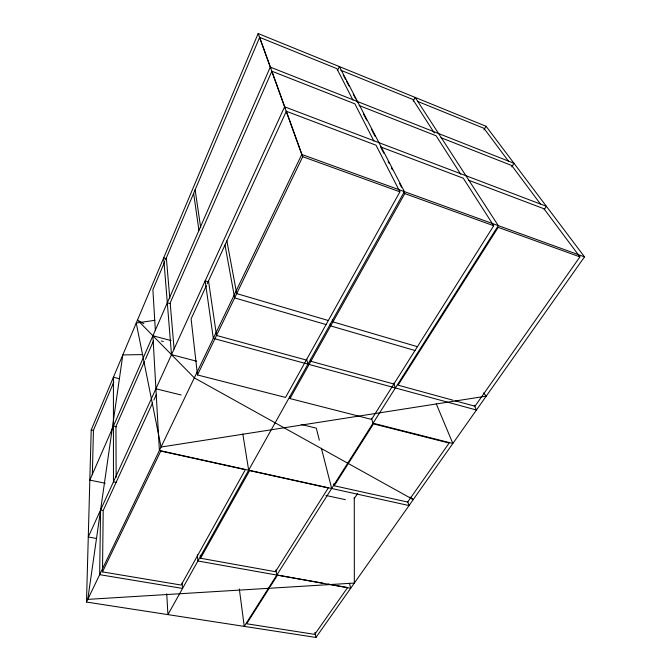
<?xml version="1.0" encoding="UTF-8"?>
<svg xmlns="http://www.w3.org/2000/svg" width="671" height="671" viewBox="0 0 671 671"><rect width="100%" height="100%" fill="white"/><g stroke="black" fill="none" stroke-linecap="round" stroke-linejoin="round"><path stroke-width="1.01" d="M102.495 571.893L160.78 451.046L245.343 469.692L181.178 585.053L102.495 571.893L103.191 510.539L152.569 402.894M92.346 474.758L93.437 430.254L113.802 382.109M86.492 602.055L91.206 429.952L258.167 33.55L486.081 126.282L584.508 256.867L315.974 637.45L86.492 602.055L301.782 154.456L258.167 33.55M164.705 261.774L152.887 289.704L155.345 330.317M165.519 259.845L259.635 37.333L336.859 68.643L352.954 100.105M144.584 361.191L115.949 426.421L116.133 477.224M145.431 359.27L153.433 341.044M373.94 141.103L354.875 103.846L271.872 71.21L170.174 302.889L174.099 348.995M153.877 400.033L156.494 394.322M206.316 285.703L191.109 318.851L197.475 374.955L285.527 397.433L399.899 191.822L376.045 145.213L286.332 111.26L207.18 283.816M337.563 70.38L339.375 66.588L404.395 191.621L167.918 614.611L166.752 593.793M197.475 374.955L302.738 156.704L286.332 111.26M413.202 101.12L415.173 97.429L498.276 225.632L244.252 626.387L239.329 588.987M200.562 558.255L249.629 470.631L328.27 487.976L275.445 571.709L200.562 558.255L200.268 555.16M383.896 153.332L380.574 146.924L463.292 178.226L493.722 225.733L371.541 419.4L289.989 398.574L404.789 193.592L403.833 191.755M483.959 129.889L486.081 126.282M511.78 166.861L513.978 163.296L270.279 67.125L89.83 480.117L105.188 483.229M269.281 588.123L246.66 623.778L314.733 634.363L347.603 587.578L328.027 584.08M270.379 586.387L277.559 575.081L322.877 583.166M334.233 485.762L373.495 423.879L449.125 443.053L407.674 502.067L334.233 485.762L333.713 483.749M354.179 498.721L357.635 493.47M544.089 209.805L546.395 206.299L284.596 106.815L88.27 537.001L96.515 538.477M468.45 180.172L543.996 208.765L579.912 256.884L474.993 406.232L455.005 400.763M154.85 320.31L136.238 323.045L161.048 447.037L486.24 396.15L483.548 392.963M142.697 354.59L122.81 354.934L87.775 599.371L354.338 583.074L354.28 497.337M102.621 510.413L100.583 510.027L99.66 574.67L182.554 588.425L182.176 583.216M116.519 482.441L113.458 481.812L113.416 377.236L119.438 378.712M325.963 495.458L345.38 499.669M91.206 429.952L93.244 430.405M113.433 426.093L116.46 426.781M155.907 388.794L181.178 395.001M301.187 424.441L316.276 428.148L319.354 440.218M196.603 361.199L171.491 354.649L163.682 257.882L166.668 258.78M170.996 340.574L152.904 335.752L159.396 450.484L409.042 505.557L407.716 501.648M161.325 340.994L163.338 341.531M306.328 360.05L216.532 335.458L208.513 280.914M393.86 384.022L310.866 361.292L310.321 359.27M453.009 400.218L398.062 385.171L498.201 227.352L579.912 256.884M167.305 302.797L170.333 303.653M326.064 324.571L234.64 297.899L224.995 244.99M414.997 350.514L330.677 325.913L330.065 323.95M208.144 281.745L205.158 280.864L213.319 338.377L476.452 410.023L474.238 405.276M328.32 320.512L236.712 293.604L226.873 240.889M417.412 346.681L332.942 321.87L332.304 319.874M302.738 156.704L399.899 191.822M404.789 193.592L493.722 225.733M301.782 154.456L584.508 256.867M359.077 105.498L436.116 135.785L460.709 174.192M440.99 137.706L511.713 165.511L540.39 203.925M340.784 70.237L412.85 99.459L434.296 132.959M417.479 101.338L483.934 128.287L508.35 160.998M143.829 323.707L137.488 320.075L194.322 377.865L413.227 499.618L409.947 497.035M343.183 74.875L345.59 79.505M346.555 81.359L348.954 85.989M353.281 94.334L355.689 98.964M356.653 100.818L357.609 102.671M363.33 113.701L366.643 120.075M371.373 129.193L375.156 136.481M388.165 161.56L389.121 163.397M391.495 167.968L392.443 169.797M399.564 183.527L401.459 187.184M436.276 403.867L452.841 443.472L373.034 423.216L371.407 418.268M393.583 383.099L395.395 387.947M259.635 37.333L270.858 68.417M271.872 71.21L285.192 108.115M306.605 359.102L307.939 364.143M321.409 448.262L331.667 488.488M349.448 583.233L350.698 588.241L197.895 560.99L197.324 554.774M289.52 396.544L289.989 398.574M314.942 632.334L315.974 637.45M275.907 569.964L276.788 575.055M242.81 433.969L248.664 470.178M195.135 189.834L200.688 227.637M193.634 193.382L198.926 230.312M166.349 257.882L169.797 298.402"/></g></svg>
